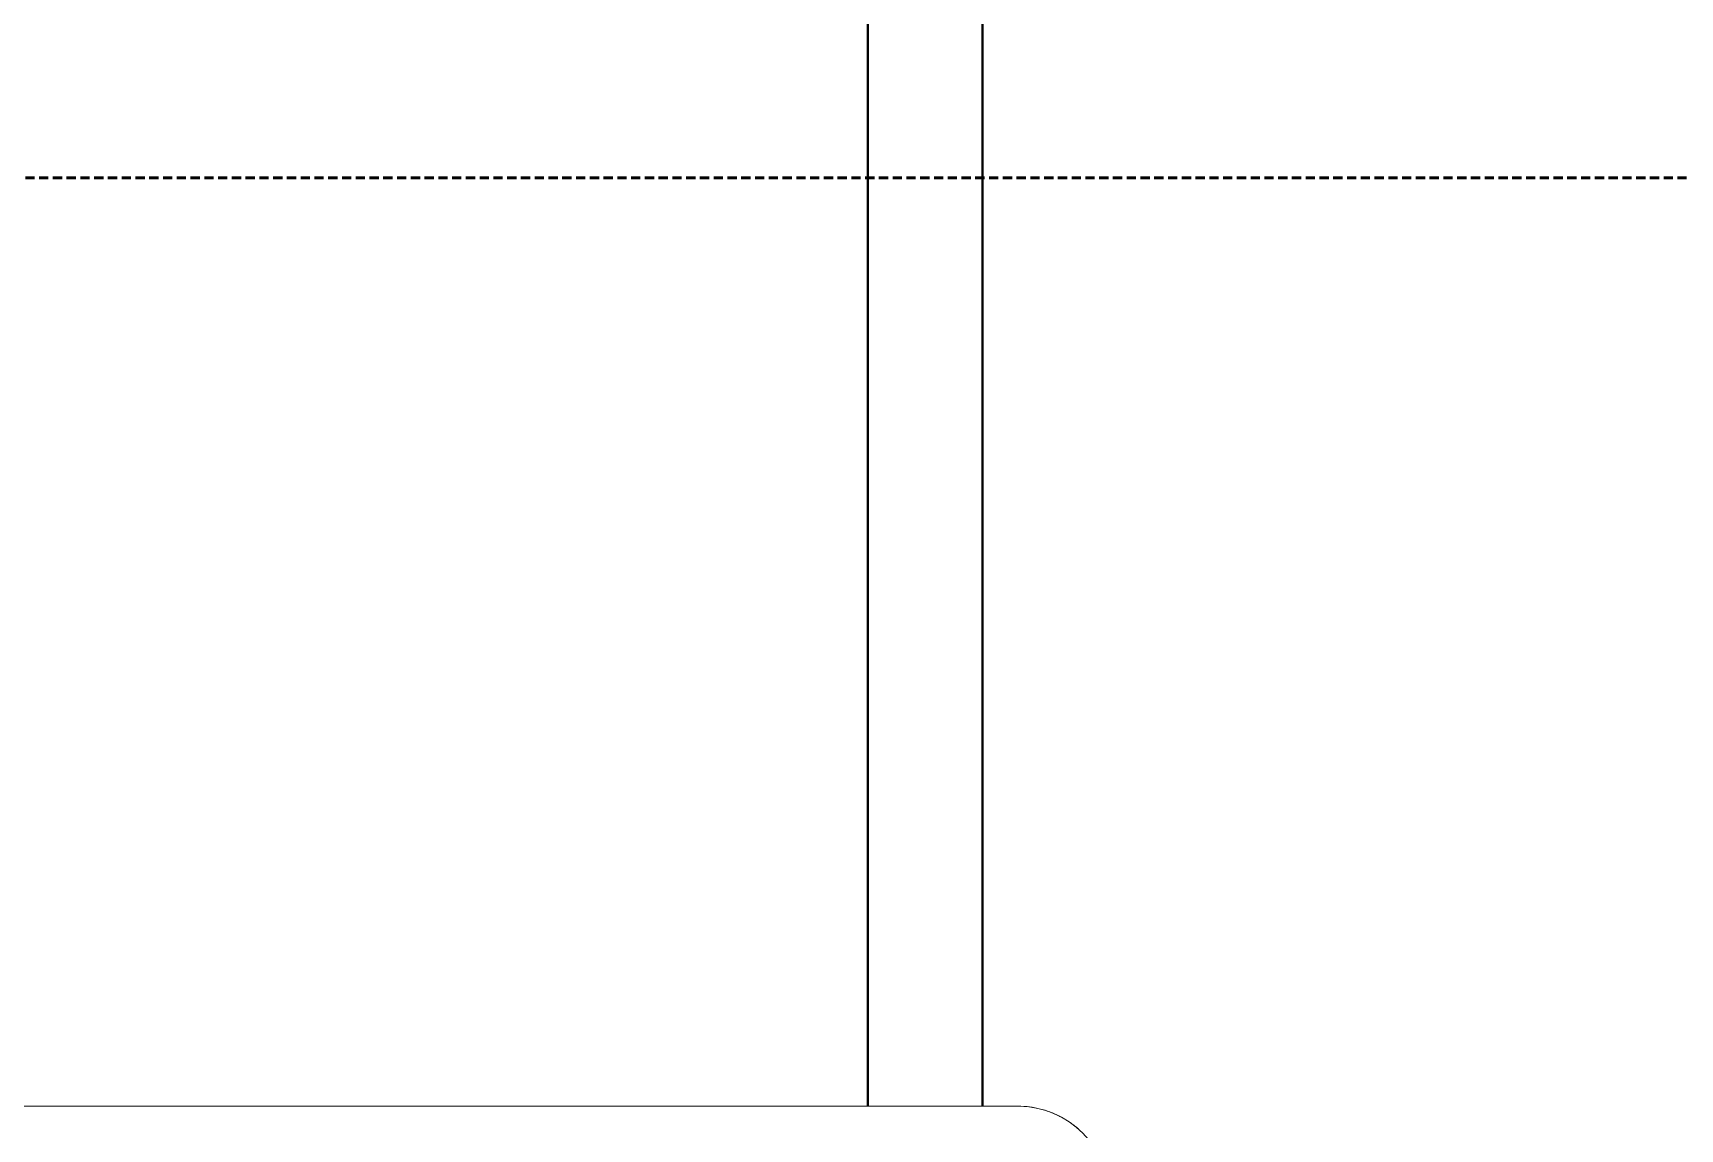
# Model space of a CAD drawing. Header units: millimetres. Extents: x -153298 to 620751, y -313239 to 250031.
# Drawn here: x 6887.2 to 7246.2, y -306370.7 to -306132 of the extents above; entities that cross this region are included whole.
import ezdxf

# ---------------------------------------------------------------- set-up
doc = ezdxf.new("R2010")
doc.units = ezdxf.units.MM
doc.linetypes.add('DPA_Hidden 50', pattern=[3, 2, -1])
for name, color, linetype, lineweight in [('A-ANNO-SYMB', 7, 'Continuous', 9), ('E-LITE-EQPM', 7, 'Continuous', 35), ('I-WALL-E', 7, 'Continuous', 35)]:
    doc.layers.add(name, color=color, linetype=linetype, lineweight=lineweight)

# ---------------------------------------------------------------- blocks, each defined once
blk = doc.blocks.new('ACM_L18 - LED Flood Light Luminaire - ACM_L18 - LED Flood Light Luminaire-V446-2140-01 ENTRANCE 1 ELEVATION 2')
at = {"layer": 'E-LITE-EQPM', "color": 7, "lineweight": 20}
blk.add_line((-17569.32, 104699), (-17979.32, 104699), dxfattribs=at)
blk.add_line((-17569.32, 104699), (-17979.32, 104699), dxfattribs=at)
blk.add_arc((-17569.32, 104679), 20, 0, 90, dxfattribs=at)
for points, knots in [([(-17559.88, 104696.63), (-17560.22, 104696.82), (-17560.93, 104697.17), (-17562.03, 104697.64), (-17563.18, 104698.05), (-17564.74, 104698.5), (-17566.78, 104698.89), (-17568.46, 104699), (-17569.32, 104699)], [0.7142857, 0.7142857, 0.7142857, 0.7142857, 0.75, 0.7857143, 0.8214286, 0.8571429, 0.9285714, 1, 1, 1, 1]), ([(-17556.13, 104694.04), (-17556.41, 104694.28), (-17556.98, 104694.76), (-17557.69, 104695.28), (-17558.1, 104695.56), (-17558.2, 104695.62)], [0.57142857, 0.57142857, 0.57142857, 0.57142857, 0.60714286, 0.64285714, 0.65383792, 0.65383792, 0.65383792, 0.65383792])]:
    blk.add_open_spline(points, degree=3, knots=knots, dxfattribs=at)
blk = doc.blocks.new('PPL-C-AECM-1-PP19-EE-M3-0001_rvt-2-2140-01 ENTRANCE 1 ELEVATION 2')
at = {"layer": 'E-LITE-EQPM', "color": 7, "lineweight": 20}
blk.add_blockref('ACM_L18 - LED Flood Light Luminaire - ACM_L18 - LED Flood Light Luminaire-V446-2140-01 ENTRANCE 1 ELEVATION 2', (0, 0), dxfattribs=at)
blk = doc.blocks.new('PPL-C-AECM-1-PP19-EE-M3-0001_rvt-3-2140-01 ENTRANCE 1 ELEVATION 2')
at = {"layer": 'E-LITE-EQPM', "color": 7, "lineweight": 20}
blk.add_blockref('ACM_L18 - LED Flood Light Luminaire - ACM_L18 - LED Flood Light Luminaire-V446-2140-01 ENTRANCE 1 ELEVATION 2', (0, 0), dxfattribs=at)

msp = doc.modelspace()

# ---------------------------------------------------------------- linework, layer by layer
at = {"layer": 'A-ANNO-SYMB', "color": 7, "linetype": 'DPA_Hidden 50', "lineweight": 50}
msp.add_line((6192.5928, -306163.4811), (8358.9387, -306163.4811), dxfattribs=at)
at = {"layer": 'I-WALL-E', "color": 7}
for p, q in [((7069.1524, -306365.7103), (7069.1524, -305514.7103)), ((7069.1524, -305514.7103), (7069.1524, -306365.7103)), ((7094.1524, -305514.7103), (7094.1524, -306365.8043)), ((7094.1524, -306365.8043), (7094.1524, -305514.7103))]:
    msp.add_line(p, q, dxfattribs=at)

# ---------------------------------------------------------------- block references
at = {"color": 7, "lineweight": 5}
for name in ['PPL-C-AECM-1-PP19-EE-M3-0001_rvt-2-2140-01 ENTRANCE 1 ELEVATION 2', 'PPL-C-AECM-1-PP19-EE-M3-0001_rvt-3-2140-01 ENTRANCE 1 ELEVATION 2']:
    msp.add_blockref(name, (24671.1729, -411064.7103), dxfattribs=at)

doc.saveas('drawing.dxf')
